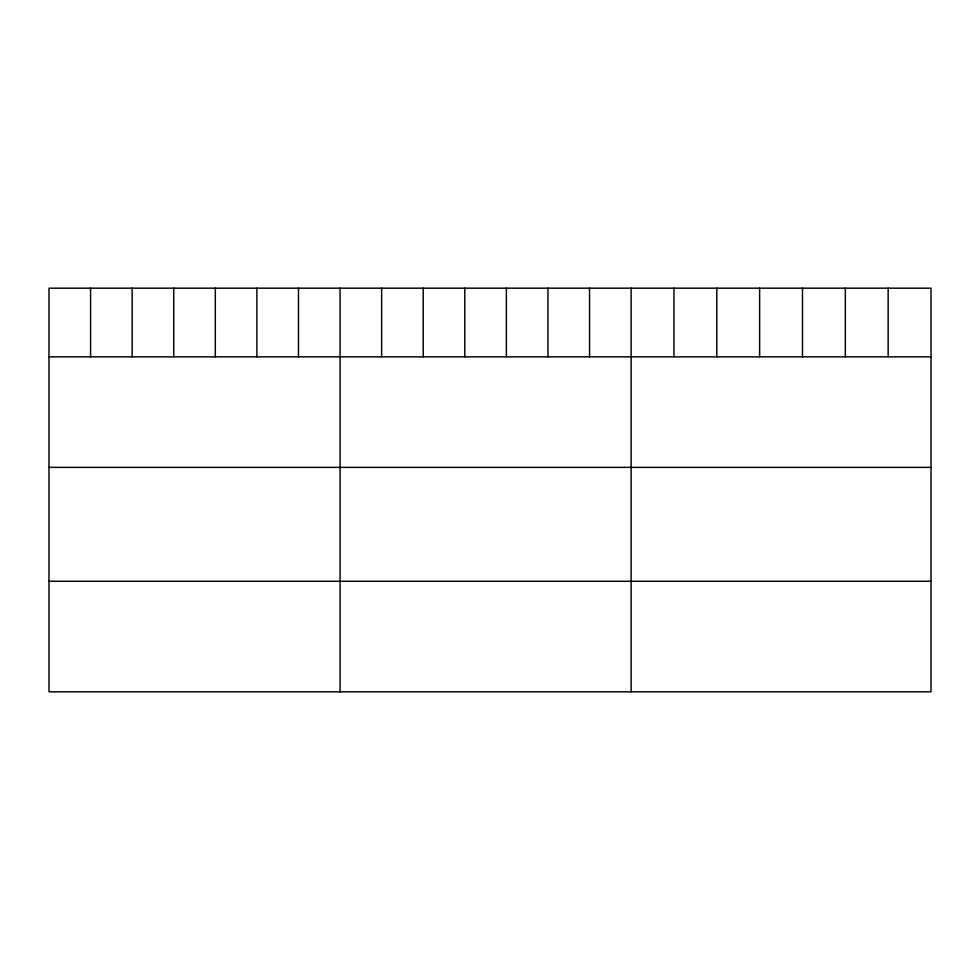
<?xml version="1.0" encoding="UTF-8"?>
<svg xmlns="http://www.w3.org/2000/svg" width="980" height="980" viewBox="0 0 980 980"><rect width="100%" height="100%" fill="white"/><g stroke="black" fill="none" stroke-linecap="round" stroke-linejoin="round"><path stroke-width="1.47" d="M931 356.83L931 691.819L49 691.819L49 288.181L931 288.181L931 356.83L49 356.83M49 467.374L931 467.374M49 581.275L931 581.275M888.162 288.181L888.162 356.83M845.323 288.181L845.323 356.83M802.485 288.181L802.485 356.83M759.635 288.181L759.635 356.83M716.797 288.181L716.797 356.83M673.958 288.181L673.958 356.83M631.12 288.181L631.12 691.819M589.543 288.181L589.543 356.83M547.955 288.181L547.955 356.83M506.378 288.181L506.378 356.83M464.802 288.181L464.802 356.83M423.225 288.181L423.225 356.83M381.637 288.181L381.637 356.83M340.06 288.181L340.06 691.819M298.483 288.181L298.483 356.83M256.895 288.181L256.895 356.83M215.318 288.181L215.318 356.83M173.742 288.181L173.742 356.83M132.165 288.181L132.165 356.83M90.577 288.181L90.577 356.83"/></g></svg>
